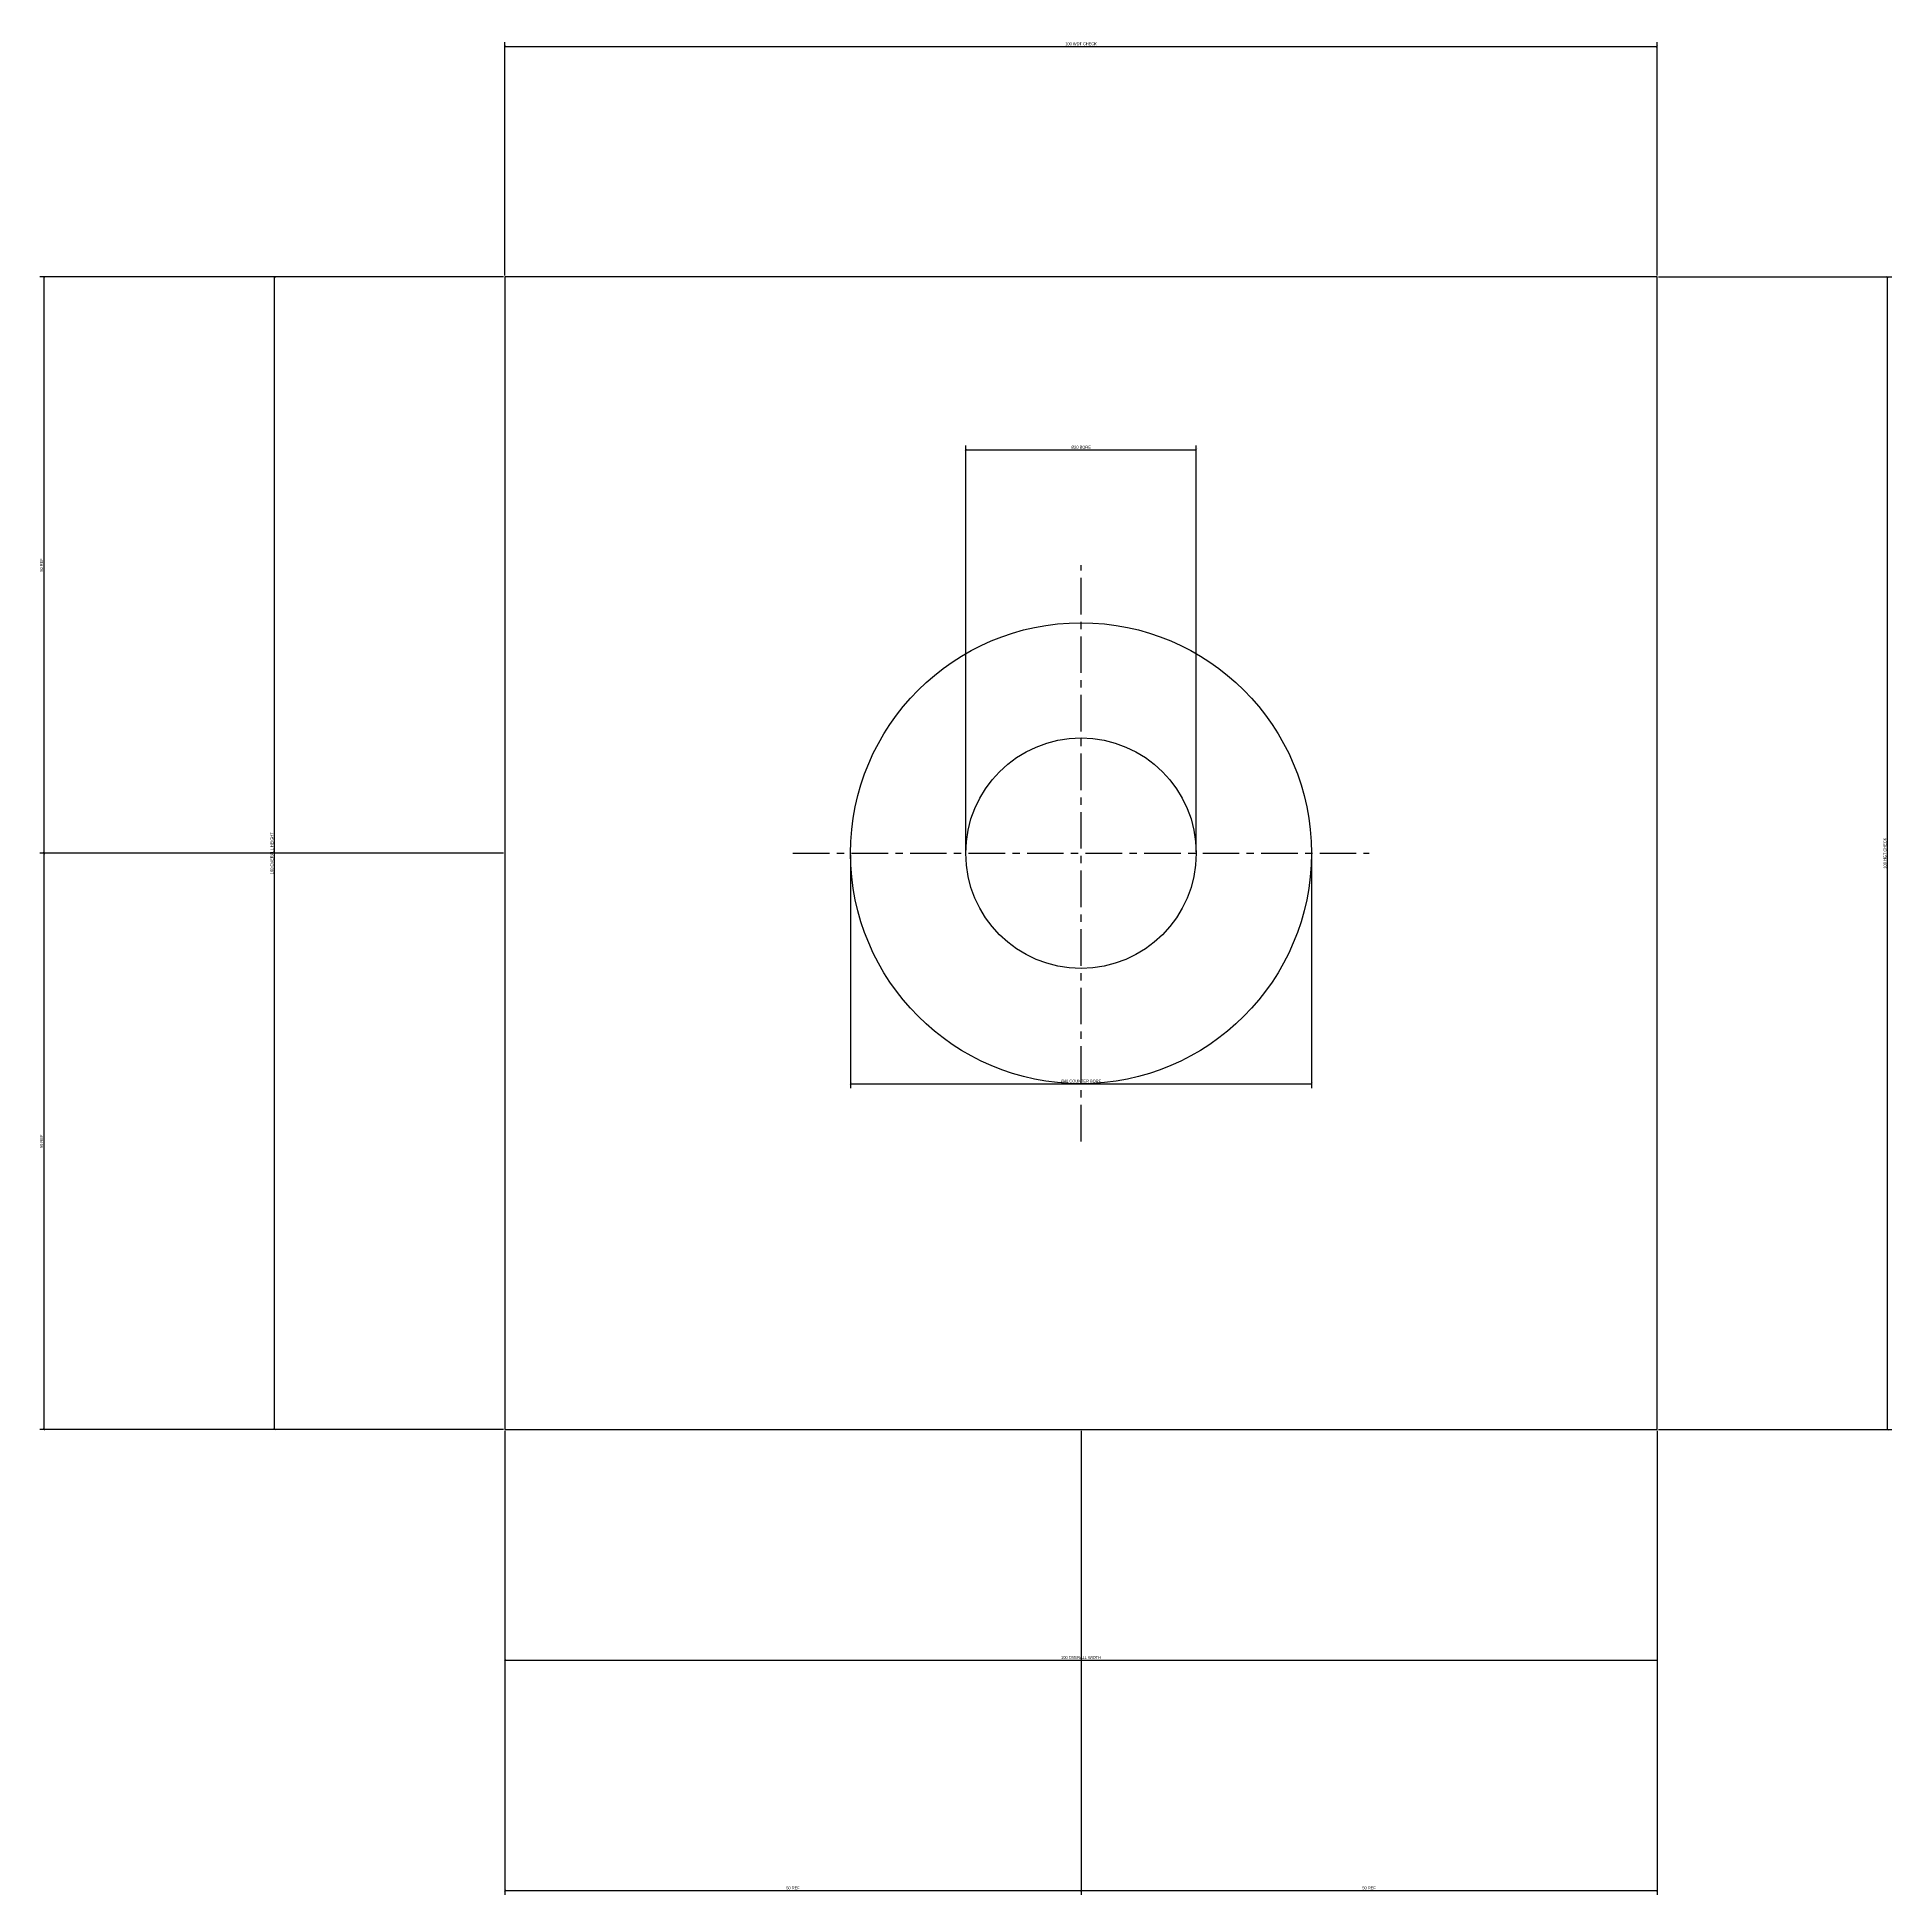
# Model space of a CAD drawing. Header units: metres. Extents: x -41 to 120, y -40 to 121.
import ezdxf

# ---------------------------------------------------------------- set-up
doc = ezdxf.new("R2010")
doc.units = ezdxf.units.M
doc.linetypes.add('CENTER', pattern=[5.08, 3.175, -0.635, 0.635, -0.635])
for name, color, linetype in [('CENTERLINES', 1, 'CENTER'), ('DIMENSIONS', 3, 'Continuous'), ('GEOMETRY', 7, 'Continuous')]:
    doc.layers.add(name, color=color, linetype=linetype)
doc.styles.add('OpenSansCondensed-Light', font='OpenSansCondensed-Light.ttf')
doc.dimstyles.new('EZDXF', dxfattribs={"dimtxt": 0.25, "dimasz": 0.175, "dimexe": 0.375, "dimexo": 0.125, "dimgap": 0.1, "dimtad": 1, "dimlfac": 100, "dimzin": 12, "dimdsep": 46, "dimtxsty": 'OpenSansCondensed-Light', "dimblk": 'ARCHTICK', "dimcen": 2.5, "dimazin": 3, "dimtfac": 0.5, "dimtmove": 2, "dimatfit": 3})

# ---------------------------------------------------------------- blocks, each defined once
blk = doc.blocks.new('_ARCHTICK')
at = {"color": 0, "linetype": 'BYBLOCK', "const_width": 0.15}
blk.add_lwpolyline([(-0.5, -0.5), (0.5, 0.5)], dxfattribs=at)

msp = doc.modelspace()

# ---------------------------------------------------------------- linework, layer by layer
at = {"layer": 'CENTERLINES'}
for p, q in [((50, 25), (50, 75)), ((25, 50), (75, 50))]:
    msp.add_line(p, q, dxfattribs=at)
at = {"layer": 'GEOMETRY'}
msp.add_lwpolyline([(0, 0), (100, 0), (100, 100), (0, 100)], close=True, dxfattribs=at)
for radius in [20, 10]:
    msp.add_circle((50, 50), radius, dxfattribs=at)

# ---------------------------------------------------------------- dimensions: what is measured, and where the dimension line sits
at = {"layer": 'DIMENSIONS'}
for base, p1, p2, text in [((0, 120), (0, 100), (100, 100), '100 WDT CHECK'), ((40, 85), (40, 50), (60, 50), '%%C20 BORE'), ((30, 30), (30, 50), (70, 50), '%%C40 COUNTER BORE'), ((0, -20), (0, 0), (100, 0), '100 OVERALL WIDTH'), ((0, -40), (0, 0), (50, 0), '50 REF'), ((50, -40), (50, 0), (100, 0), '50 REF')]:
    msp.add_linear_dim(base=base, p1=p1, p2=p2, text=text, dimstyle='EZDXF', dxfattribs=at).render()
for base, p1, p2, text in [((-40, 50), (0, 50), (0, 100), '50 REF'), ((-20, 0), (0, 0), (0, 100), '100 OVERALL HEIGHT'), ((120, 0), (100, 0), (100, 100), '100 HGT CHECK'), ((-40, 0), (0, 0), (0, 50), '50 REF')]:
    msp.add_linear_dim(base=base, p1=p1, p2=p2, angle=90, text=text, dimstyle='EZDXF', dxfattribs=at).render()

doc.saveas('drawing.dxf')
